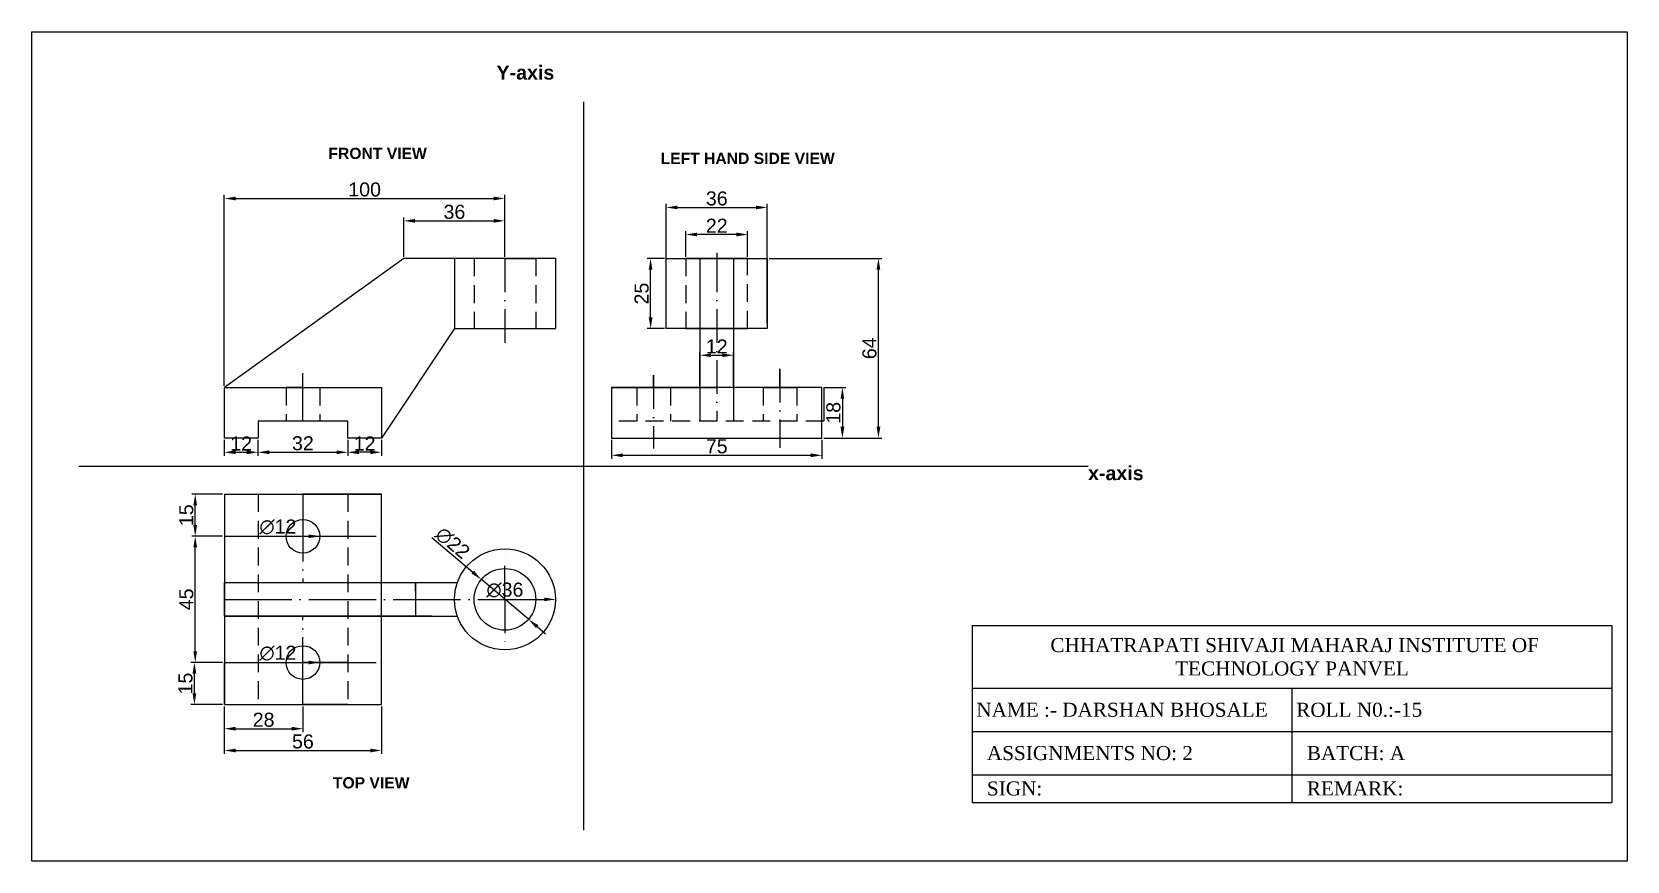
# Model space of a CAD drawing. Header units: millimetres. Extents: x 1928 to 2496, y 1148 to 1443.
import ezdxf

# ---------------------------------------------------------------- set-up
doc = ezdxf.new("R2010")
doc.units = ezdxf.units.MM
for name, pattern in [('ACAD_ISO04W100', [30, 24, -3, 0, -3]), ('ACAD_ISO10W100', [18, 12, -3, 0, -3]), ('DASHED2', [9.525, 6.35, -3.175])]:
    doc.linetypes.add(name, pattern=pattern)
doc.styles.add('Annotative', font='arial.ttf')
doc.styles.get("Standard").update_dxf_attribs({"font": 'arial.ttf', "height": 60})
doc.dimstyles.new('ISO-25', dxfattribs={"dimtxt": 5, "dimasz": 4, "dimexe": 1.25, "dimexo": 0.625, "dimtad": 1, "dimtxsty": 'Annotative', "dimcen": 0, "dimadec": 0, "dimazin": 0, "dimtfac": 1, "dimtmove": 0, "dimatfit": 3, "dimfxl": 1, "dimarcsym": 0})

# ---------------------------------------------------------------- blocks, each defined once
blk = doc.blocks.new('*D1')
at = {"color": 0, "lineweight": -2, "transparency": 16777216}
for p, q in [((2060.54, 1363.28), (2060.54, 1377.33)), ((2064.54, 1376.08), (2092.54, 1376.08)), ((2096.54, 1363.28), (2096.54, 1377.33))]:
    blk.add_line(p, q, dxfattribs=at)
at = {"color": 0, "transparency": 16777216}
for points in [[(2064.54, 1376.74), (2064.54, 1375.41), (2060.54, 1376.08)], [(2092.54, 1376.74), (2092.54, 1375.41), (2096.54, 1376.08)]]:
    blk.add_solid(points, dxfattribs=at)
at = {"layer": 'Defpoints', "color": 0, "transparency": 16777216}
for p in [(2096.54, 1376.08), (2060.54, 1362.66), (2096.54, 1362.66)]:
    blk.add_point(p, dxfattribs=at)
at = {"color": 0, "transparency": 16777216, "insert": (2078.54, 1379.26), "char_height": 5, "attachment_point": 5, "style": 'Annotative'}
blk.add_mtext('36', dxfattribs=at)
blk = doc.blocks.new('*D2')
at = {"color": 0, "lineweight": -2, "transparency": 16777216}
for p, q in [((1996.54, 1317.28), (1996.54, 1385.31)), ((2000.54, 1384.06), (2092.54, 1384.06)), ((2096.54, 1363.28), (2096.54, 1385.31))]:
    blk.add_line(p, q, dxfattribs=at)
at = {"color": 0, "transparency": 16777216}
for points in [[(2000.54, 1384.72), (2000.54, 1383.39), (1996.54, 1384.06)], [(2092.54, 1384.72), (2092.54, 1383.39), (2096.54, 1384.06)]]:
    blk.add_solid(points, dxfattribs=at)
at = {"layer": 'Defpoints', "color": 0, "transparency": 16777216}
for p in [(2096.54, 1384.06), (2096.54, 1362.66), (1996.54, 1316.66)]:
    blk.add_point(p, dxfattribs=at)
at = {"color": 0, "transparency": 16777216, "insert": (2046.54, 1387.24), "char_height": 5, "attachment_point": 5, "style": 'Annotative'}
blk.add_mtext('100', dxfattribs=at)
blk = doc.blocks.new('*D3')
at = {"color": 0, "lineweight": -2, "transparency": 16777216}
for p, q in [((1996.54, 1298.03), (1996.54, 1292.34)), ((2008.54, 1298.03), (2008.54, 1292.34)), ((2000.54, 1293.59), (2004.54, 1293.59))]:
    blk.add_line(p, q, dxfattribs=at)
at = {"color": 0, "transparency": 16777216}
for points in [[(2000.54, 1294.25), (2000.54, 1292.92), (1996.54, 1293.59)], [(2004.54, 1294.25), (2004.54, 1292.92), (2008.54, 1293.59)]]:
    blk.add_solid(points, dxfattribs=at)
at = {"layer": 'Defpoints', "color": 0, "transparency": 16777216}
for p in [(1996.54, 1298.66), (2008.54, 1298.66), (2008.54, 1293.59)]:
    blk.add_point(p, dxfattribs=at)
at = {"color": 0, "transparency": 16777216, "insert": (2002.54, 1296.72), "char_height": 5, "attachment_point": 5, "style": 'Annotative'}
blk.add_mtext('12', dxfattribs=at)
blk = doc.blocks.new('*D4')
at = {"color": 0, "lineweight": -2, "transparency": 16777216}
for p, q in [((2008.54, 1297.41), (2008.54, 1292.34)), ((2040.54, 1298.03), (2040.54, 1292.34)), ((2012.54, 1293.59), (2036.54, 1293.59))]:
    blk.add_line(p, q, dxfattribs=at)
at = {"color": 0, "transparency": 16777216}
for points in [[(2012.54, 1294.25), (2012.54, 1292.92), (2008.54, 1293.59)], [(2036.54, 1294.25), (2036.54, 1292.92), (2040.54, 1293.59)]]:
    blk.add_solid(points, dxfattribs=at)
at = {"layer": 'Defpoints', "color": 0, "transparency": 16777216}
for p in [(2008.54, 1298.03), (2040.54, 1298.66), (2040.54, 1293.59)]:
    blk.add_point(p, dxfattribs=at)
at = {"color": 0, "transparency": 16777216, "insert": (2024.54, 1296.77), "char_height": 5, "attachment_point": 5, "style": 'Annotative'}
blk.add_mtext('32', dxfattribs=at)
blk = doc.blocks.new('*D5')
at = {"color": 0, "lineweight": -2, "transparency": 16777216}
for p, q in [((2040.54, 1298.03), (2040.54, 1292.34)), ((2052.54, 1298.03), (2052.54, 1292.34)), ((2048.54, 1293.59), (2044.54, 1293.59))]:
    blk.add_line(p, q, dxfattribs=at)
at = {"color": 0, "transparency": 16777216}
for points in [[(2044.54, 1294.25), (2044.54, 1292.92), (2040.54, 1293.59)], [(2048.54, 1294.25), (2048.54, 1292.92), (2052.54, 1293.59)]]:
    blk.add_solid(points, dxfattribs=at)
at = {"layer": 'Defpoints', "color": 0, "transparency": 16777216}
for p in [(2040.54, 1298.66), (2052.54, 1298.66), (2040.54, 1293.59)]:
    blk.add_point(p, dxfattribs=at)
at = {"color": 0, "transparency": 16777216, "insert": (2046.54, 1296.72), "char_height": 5, "attachment_point": 5, "style": 'Annotative'}
blk.add_mtext('12', dxfattribs=at)
blk = doc.blocks.new('*D6')
at = {"color": 0, "lineweight": -2, "transparency": 16777216}
blk.add_line((2089.62, 1241.16), (2110.54, 1241.16), dxfattribs=at)
at = {"color": 0, "transparency": 16777216}
blk.add_solid([(2110.54, 1241.82), (2110.54, 1240.49), (2114.54, 1241.16)], dxfattribs=at)
at = {"layer": 'Defpoints', "color": 0, "transparency": 16777216}
for p in [(2078.54, 1241.16), (2114.54, 1241.16)]:
    blk.add_point(p, dxfattribs=at)
at = {"color": 0, "transparency": 16777216, "insert": (2096.54, 1244.47), "char_height": 5, "attachment_point": 5, "style": 'Annotative'}
blk.add_mtext('∅36', dxfattribs=at)
blk = doc.blocks.new('*D7')
at = {"color": 0, "lineweight": -2, "transparency": 16777216}
for p, q in [((1996.54, 1203.03), (1996.54, 1193.8)), ((2024.54, 1203.03), (2024.54, 1193.8)), ((2000.54, 1195.05), (2020.54, 1195.05))]:
    blk.add_line(p, q, dxfattribs=at)
at = {"color": 0, "transparency": 16777216}
for points in [[(2000.54, 1195.72), (2000.54, 1194.38), (1996.54, 1195.05)], [(2020.54, 1195.72), (2020.54, 1194.38), (2024.54, 1195.05)]]:
    blk.add_solid(points, dxfattribs=at)
at = {"layer": 'Defpoints', "color": 0, "transparency": 16777216}
for p in [(1996.54, 1203.66), (2024.54, 1203.66), (2024.54, 1195.05)]:
    blk.add_point(p, dxfattribs=at)
at = {"color": 0, "transparency": 16777216, "insert": (2010.54, 1198.23), "char_height": 5, "attachment_point": 5, "style": 'Annotative'}
blk.add_mtext('28', dxfattribs=at)
blk = doc.blocks.new('*D8')
at = {"color": 0, "lineweight": -2, "transparency": 16777216}
for p, q in [((1996.54, 1203.03), (1996.54, 1186.05)), ((2052.54, 1203.03), (2052.54, 1186.05)), ((2000.54, 1187.3), (2048.54, 1187.3))]:
    blk.add_line(p, q, dxfattribs=at)
at = {"color": 0, "transparency": 16777216}
for points in [[(2000.54, 1187.96), (2000.54, 1186.63), (1996.54, 1187.3)], [(2048.54, 1187.96), (2048.54, 1186.63), (2052.54, 1187.3)]]:
    blk.add_solid(points, dxfattribs=at)
at = {"layer": 'Defpoints', "color": 0, "transparency": 16777216}
for p in [(1996.54, 1203.66), (2052.54, 1203.66), (2052.54, 1187.3)]:
    blk.add_point(p, dxfattribs=at)
at = {"color": 0, "transparency": 16777216, "insert": (2024.54, 1190.47), "char_height": 5, "attachment_point": 5, "style": 'Annotative'}
blk.add_mtext('56', dxfattribs=at)
blk = doc.blocks.new('*D9')
at = {"color": 0, "lineweight": -2, "transparency": 16777216}
for p, q in [((1995.92, 1218.66), (1984.63, 1218.66)), ((1985.88, 1207.66), (1985.88, 1214.66)), ((1995.92, 1203.66), (1984.63, 1203.66))]:
    blk.add_line(p, q, dxfattribs=at)
at = {"color": 0, "transparency": 16777216}
for points in [[(1985.21, 1214.66), (1986.55, 1214.66), (1985.88, 1218.66)], [(1985.21, 1207.66), (1986.55, 1207.66), (1985.88, 1203.66)]]:
    blk.add_solid(points, dxfattribs=at)
at = {"layer": 'Defpoints', "color": 0, "transparency": 16777216}
for p in [(1985.88, 1218.66), (1996.54, 1218.66), (1996.54, 1203.66)]:
    blk.add_point(p, dxfattribs=at)
at = {"color": 0, "transparency": 16777216, "insert": (1982.7, 1211.16), "char_height": 5, "attachment_point": 5, "rotation": 90, "style": 'Annotative'}
blk.add_mtext('15', dxfattribs=at)
blk = doc.blocks.new('*D10')
at = {"color": 0, "lineweight": -2, "transparency": 16777216}
for p, q in [((1995.92, 1263.66), (1984.92, 1263.66)), ((1986.17, 1222.66), (1986.17, 1259.66)), ((1995.29, 1218.66), (1984.92, 1218.66))]:
    blk.add_line(p, q, dxfattribs=at)
at = {"color": 0, "transparency": 16777216}
for points in [[(1985.5, 1259.66), (1986.83, 1259.66), (1986.17, 1263.66)], [(1985.5, 1222.66), (1986.83, 1222.66), (1986.17, 1218.66)]]:
    blk.add_solid(points, dxfattribs=at)
at = {"layer": 'Defpoints', "color": 0, "transparency": 16777216}
for p in [(1986.17, 1263.66), (1996.54, 1263.66), (1995.92, 1218.66)]:
    blk.add_point(p, dxfattribs=at)
at = {"color": 0, "transparency": 16777216, "insert": (1983, 1241.16), "char_height": 5, "attachment_point": 5, "rotation": 90, "style": 'Annotative'}
blk.add_mtext('45', dxfattribs=at)
blk = doc.blocks.new('*D11')
at = {"color": 0, "lineweight": -2, "transparency": 16777216}
for p, q in [((1995.92, 1278.66), (1984.92, 1278.66)), ((1986.17, 1267.66), (1986.17, 1274.66)), ((1995.29, 1263.66), (1984.92, 1263.66))]:
    blk.add_line(p, q, dxfattribs=at)
at = {"color": 0, "transparency": 16777216}
for points in [[(1985.5, 1274.66), (1986.83, 1274.66), (1986.17, 1278.66)], [(1985.5, 1267.66), (1986.83, 1267.66), (1986.17, 1263.66)]]:
    blk.add_solid(points, dxfattribs=at)
at = {"layer": 'Defpoints', "color": 0, "transparency": 16777216}
for p in [(1986.17, 1278.66), (1996.54, 1278.66), (1995.92, 1263.66)]:
    blk.add_point(p, dxfattribs=at)
at = {"color": 0, "transparency": 16777216, "insert": (1982.99, 1271.16), "char_height": 5, "attachment_point": 5, "rotation": 90, "style": 'Annotative'}
blk.add_mtext('15', dxfattribs=at)
blk = doc.blocks.new('*D12')
at = {"color": 0, "linetype": 'ACAD_ISO04W100', "lineweight": -2, "transparency": 16777216}
blk.add_line((2008.74, 1263.66), (2026.54, 1263.66), dxfattribs=at)
at = {"color": 0, "linetype": 'ACAD_ISO04W100', "transparency": 16777216}
blk.add_solid([(2026.54, 1264.32), (2026.54, 1262.99), (2030.54, 1263.66)], dxfattribs=at)
at = {"layer": 'Defpoints', "color": 0, "linetype": 'ACAD_ISO04W100', "transparency": 16777216}
for p in [(2018.54, 1263.66), (2030.54, 1263.66)]:
    blk.add_point(p, dxfattribs=at)
at = {"color": 0, "linetype": 'ACAD_ISO04W100', "transparency": 16777216, "insert": (2015.64, 1266.97), "char_height": 5, "attachment_point": 5, "style": 'Annotative'}
blk.add_mtext('∅12', dxfattribs=at)
blk = doc.blocks.new('*D13')
at = {"color": 0, "lineweight": -2, "transparency": 16777216}
blk.add_line((2008.74, 1218.66), (2026.54, 1218.66), dxfattribs=at)
at = {"color": 0, "transparency": 16777216}
blk.add_solid([(2026.54, 1219.32), (2026.54, 1217.99), (2030.54, 1218.66)], dxfattribs=at)
at = {"layer": 'Defpoints', "color": 0, "transparency": 16777216}
for p in [(2018.54, 1218.66), (2030.54, 1218.66)]:
    blk.add_point(p, dxfattribs=at)
at = {"color": 0, "transparency": 16777216, "insert": (2015.64, 1221.97), "char_height": 5, "attachment_point": 5, "style": 'Annotative'}
blk.add_mtext('∅12', dxfattribs=at)
blk = doc.blocks.new('*D14')
at = {"color": 0, "lineweight": -2, "transparency": 16777216}
for p, q in [((2134.54, 1298.03), (2134.54, 1291.27)), ((2209.54, 1298.03), (2209.54, 1291.27)), ((2138.54, 1292.52), (2205.54, 1292.52))]:
    blk.add_line(p, q, dxfattribs=at)
at = {"color": 0, "transparency": 16777216}
for points in [[(2138.54, 1293.19), (2138.54, 1291.86), (2134.54, 1292.52)], [(2205.54, 1293.19), (2205.54, 1291.86), (2209.54, 1292.52)]]:
    blk.add_solid(points, dxfattribs=at)
at = {"layer": 'Defpoints', "color": 0, "transparency": 16777216}
for p in [(2134.54, 1298.66), (2209.54, 1298.66), (2209.54, 1292.52)]:
    blk.add_point(p, dxfattribs=at)
at = {"color": 0, "transparency": 16777216, "insert": (2172.04, 1295.69), "char_height": 5, "attachment_point": 5, "style": 'Annotative'}
blk.add_mtext('75', dxfattribs=at)
blk = doc.blocks.new('*D15')
at = {"color": 0, "lineweight": -2, "transparency": 16777216}
for p, q in [((2210.17, 1316.66), (2218.06, 1316.66)), ((2216.81, 1312.66), (2216.81, 1302.66)), ((2210.17, 1298.66), (2218.06, 1298.66))]:
    blk.add_line(p, q, dxfattribs=at)
at = {"color": 0, "transparency": 16777216}
for points in [[(2216.14, 1312.66), (2217.48, 1312.66), (2216.81, 1316.66)], [(2216.14, 1302.66), (2217.48, 1302.66), (2216.81, 1298.66)]]:
    blk.add_solid(points, dxfattribs=at)
at = {"layer": 'Defpoints', "color": 0, "transparency": 16777216}
for p in [(2209.54, 1316.66), (2209.54, 1298.66), (2216.81, 1298.66)]:
    blk.add_point(p, dxfattribs=at)
at = {"color": 0, "transparency": 16777216, "insert": (2213.63, 1307.66), "char_height": 5, "attachment_point": 5, "rotation": 90, "style": 'Annotative'}
blk.add_mtext('18', dxfattribs=at)
blk = doc.blocks.new('*D16')
at = {"color": 0, "lineweight": -2, "transparency": 16777216}
for p, q in [((2190.67, 1362.66), (2230.91, 1362.66)), ((2229.66, 1302.66), (2229.66, 1358.66)), ((2210.79, 1298.66), (2230.91, 1298.66))]:
    blk.add_line(p, q, dxfattribs=at)
at = {"color": 0, "transparency": 16777216}
for points in [[(2229, 1358.66), (2230.33, 1358.66), (2229.66, 1362.66)], [(2229, 1302.66), (2230.33, 1302.66), (2229.66, 1298.66)]]:
    blk.add_solid(points, dxfattribs=at)
at = {"layer": 'Defpoints', "color": 0, "transparency": 16777216}
for p in [(2190.04, 1362.66), (2229.66, 1362.66), (2210.17, 1298.66)]:
    blk.add_point(p, dxfattribs=at)
at = {"color": 0, "transparency": 16777216, "insert": (2226.49, 1330.66), "char_height": 5, "attachment_point": 5, "rotation": 90, "style": 'Annotative'}
blk.add_mtext('64', dxfattribs=at)
blk = doc.blocks.new('*D17')
at = {"color": 0, "lineweight": -2, "transparency": 16777216}
for p, q in [((2153.42, 1362.66), (2147.21, 1362.66)), ((2148.46, 1341.66), (2148.46, 1358.66)), ((2153.42, 1337.66), (2147.21, 1337.66))]:
    blk.add_line(p, q, dxfattribs=at)
at = {"color": 0, "transparency": 16777216}
for points in [[(2147.79, 1358.66), (2149.13, 1358.66), (2148.46, 1362.66)], [(2147.79, 1341.66), (2149.13, 1341.66), (2148.46, 1337.66)]]:
    blk.add_solid(points, dxfattribs=at)
at = {"layer": 'Defpoints', "color": 0, "transparency": 16777216}
for p in [(2148.46, 1362.66), (2154.04, 1362.66), (2154.04, 1337.66)]:
    blk.add_point(p, dxfattribs=at)
at = {"color": 0, "transparency": 16777216, "insert": (2145.28, 1350.16), "char_height": 5, "attachment_point": 5, "rotation": 90, "style": 'Annotative'}
blk.add_mtext('25', dxfattribs=at)
blk = doc.blocks.new('*D18')
at = {"color": 0, "lineweight": -2, "transparency": 16777216}
for p, q in [((2166.04, 1317.28), (2166.04, 1329.42)), ((2170.04, 1328.17), (2174.04, 1328.17)), ((2178.04, 1317.28), (2178.04, 1329.42))]:
    blk.add_line(p, q, dxfattribs=at)
at = {"color": 0, "transparency": 16777216}
for points in [[(2170.04, 1328.83), (2170.04, 1327.5), (2166.04, 1328.17)], [(2174.04, 1328.83), (2174.04, 1327.5), (2178.04, 1328.17)]]:
    blk.add_solid(points, dxfattribs=at)
at = {"layer": 'Defpoints', "color": 0, "transparency": 16777216}
for p in [(2178.04, 1328.17), (2166.04, 1316.66), (2178.04, 1316.66)]:
    blk.add_point(p, dxfattribs=at)
at = {"color": 0, "transparency": 16777216, "insert": (2172.04, 1331.3), "char_height": 5, "attachment_point": 5, "style": 'Annotative'}
blk.add_mtext('12', dxfattribs=at)
blk = doc.blocks.new('*D19')
at = {"color": 0, "lineweight": -2, "transparency": 16777216}
for p, q in [((2070.46, 1263.16), (2085.08, 1250.83)), ((2104.95, 1234.06), (2088.14, 1248.25)), ((2108.01, 1231.48), (2111.06, 1228.9))]:
    blk.add_line(p, q, dxfattribs=at)
at = {"color": 0, "transparency": 16777216}
for points in [[(2085.51, 1251.34), (2084.65, 1250.32), (2088.14, 1248.25)], [(2108.44, 1231.99), (2107.58, 1230.97), (2104.95, 1234.06)]]:
    blk.add_solid(points, dxfattribs=at)
at = {"layer": 'Defpoints', "color": 0, "transparency": 16777216}
for p in [(2088.14, 1248.25), (2104.95, 1234.06)]:
    blk.add_point(p, dxfattribs=at)
at = {"color": 0, "transparency": 16777216, "insert": (2077.87, 1261.25), "char_height": 5, "attachment_point": 5, "rotation": 319.8473, "style": 'Annotative'}
blk.add_mtext('∅22', dxfattribs=at)
blk = doc.blocks.new('*D20')
at = {"color": 0, "lineweight": -2, "transparency": 16777216}
for p, q in [((2161.04, 1363.28), (2161.04, 1372.46)), ((2179.04, 1371.21), (2165.04, 1371.21)), ((2183.04, 1363.28), (2183.04, 1372.46))]:
    blk.add_line(p, q, dxfattribs=at)
at = {"color": 0, "transparency": 16777216}
for points in [[(2165.04, 1371.88), (2165.04, 1370.55), (2161.04, 1371.21)], [(2179.04, 1371.88), (2179.04, 1370.55), (2183.04, 1371.21)]]:
    blk.add_solid(points, dxfattribs=at)
at = {"layer": 'Defpoints', "color": 0, "transparency": 16777216}
for p in [(2161.04, 1371.21), (2161.04, 1362.66), (2183.04, 1362.66)]:
    blk.add_point(p, dxfattribs=at)
at = {"color": 0, "transparency": 16777216, "insert": (2172.04, 1374.35), "char_height": 5, "attachment_point": 5, "style": 'Annotative'}
blk.add_mtext('22', dxfattribs=at)
blk = doc.blocks.new('*D21')
at = {"color": 0, "lineweight": -2, "transparency": 16777216}
for p, q in [((2154.04, 1338.91), (2154.04, 1382.11)), ((2190.04, 1339.53), (2190.04, 1382.11)), ((2158.04, 1380.86), (2186.04, 1380.86))]:
    blk.add_line(p, q, dxfattribs=at)
at = {"color": 0, "transparency": 16777216}
for points in [[(2158.04, 1381.52), (2158.04, 1380.19), (2154.04, 1380.86)], [(2186.04, 1381.52), (2186.04, 1380.19), (2190.04, 1380.86)]]:
    blk.add_solid(points, dxfattribs=at)
at = {"layer": 'Defpoints', "color": 0, "transparency": 16777216}
for p in [(2190.04, 1380.86), (2154.04, 1338.28), (2190.04, 1338.91)]:
    blk.add_point(p, dxfattribs=at)
at = {"color": 0, "transparency": 16777216, "insert": (2172.04, 1384.04), "char_height": 5, "attachment_point": 5, "style": 'Annotative'}
blk.add_mtext('36', dxfattribs=at)
blk = doc.blocks.new('*T22')
at = {"color": 0, "linetype": 'ByBlock', "lineweight": -2, "transparency": 16777216}
for p, q in [((0, 0), (228, 0)), ((0, 0), (0, -63)), ((228, 0), (228, -63)), ((0, -22.32), (228, -22.32)), ((114, -22.32), (114, -63)), ((0, -37.75), (228, -37.75)), ((0, -53.18), (228, -53.18)), ((0, -63), (228, -63))]:
    blk.add_line(p, q, dxfattribs=at)
at = {"color": 0, "linetype": 'ByBlock', "transparency": 16777216, "char_height": 5}
for s, insert, width, attachment_point in [('{\\fTimes New Roman|b0|i0|c0|p18; CHHATRAPATI SHIVAJI MAHARAJ INSTITUTE OF TECHNOLOGY PANVEL }', (114, -11.16), 225, 5), ('{\\fTimes New Roman|b0|i0|c0|p18;NAME :- DARSHAN BHOSALE}', (1.5, -30.04), 111, 4), ('{\\fTimes New Roman|b0|i0|c0|p18;ROLL N0.:-15}', (115.5, -30.04), 111, 4)]:
    blk.add_mtext(s, dxfattribs=dict(at, insert=insert, width=width, attachment_point=attachment_point))
at = {"color": 0, "linetype": 'ByBlock', "transparency": 16777216, "char_height": 5, "width": 111, "attachment_point": 4, "style": 'Annotative'}
for s, insert in [('{\\fTimes New Roman|b0|i0|c0|p18;  ASSIGNMENTS NO: 2}', (1.5, -45.47)), ('{\\fTimes New Roman|b0|i0|c0|p18;  BATCH: A}', (115.5, -45.47)), ('{\\fTimes New Roman|b0|i0|c0|p18;  SIGN:}', (1.5, -58.09)), ('{\\fTimes New Roman|b0|i0|c0|p18;  REMARK:}', (115.5, -58.09))]:
    blk.add_mtext(s, dxfattribs=dict(at, insert=insert))

msp = doc.modelspace()

# ---------------------------------------------------------------- linework, layer by layer
for p, q in [((2124.543, 1418.447), (2124.543, 1158.865)), ((2172.043, 1364.656), (2172.043, 1362.656)), ((2060.543, 1362.656), (1996.543, 1316.656)), ((2096.543, 1362.656), (2060.543, 1362.656)), ((2096.543, 1362.656), (2078.543, 1362.656)), ((2078.543, 1362.656), (2078.543, 1337.656)), ((2096.543, 1362.656), (2085.543, 1362.656)), ((2114.543, 1362.656), (2096.543, 1362.656)), ((2096.543, 1362.656), (2107.543, 1362.656)), ((2114.543, 1362.656), (2114.543, 1337.656)), ((2154.043, 1337.656), (2154.043, 1362.656)), ((2154.043, 1362.656), (2172.043, 1362.656)), ((2172.043, 1362.656), (2161.043, 1362.656)), ((2172.043, 1362.656), (2166.043, 1362.656)), ((2166.043, 1362.656), (2166.043, 1316.656)), ((2172.043, 1362.656), (2178.043, 1362.656)), ((2178.043, 1362.656), (2172.043, 1362.656)), ((2183.043, 1362.656), (2172.043, 1362.656)), ((2172.043, 1362.656), (2190.043, 1362.656)), ((2178.043, 1362.656), (2178.043, 1316.656)), ((2190.043, 1362.656), (2190.043, 1337.656)), ((2078.543, 1337.656), (2052.543, 1298.656)), ((2078.543, 1337.656), (2114.543, 1337.656)), ((2172.043, 1337.656), (2154.043, 1337.656)), ((2161.043, 1337.656), (2172.043, 1337.656)), ((2172.043, 1337.656), (2183.043, 1337.656)), ((2190.043, 1337.656), (2172.043, 1337.656)), ((2149.543, 1316.656), (2149.543, 1321.037)), ((2194.543, 1316.656), (2194.543, 1323.359)), ((1996.543, 1298.656), (1996.543, 1316.656)), ((1996.543, 1316.656), (2008.543, 1316.656)), ((2008.543, 1316.656), (2040.543, 1316.656)), ((2024.543, 1316.656), (2018.543, 1316.656)), ((2018.543, 1316.656), (2024.543, 1316.656)), ((2024.543, 1316.656), (2030.543, 1316.656)), ((2040.543, 1316.656), (2052.543, 1316.656)), ((2052.543, 1316.656), (2052.543, 1298.656)), ((2209.543, 1316.656), (2134.543, 1316.656)), ((2134.543, 1316.656), (2134.543, 1298.656)), ((2134.543, 1316.656), (2172.043, 1316.656)), ((2134.543, 1316.656), (2149.543, 1316.656)), ((2149.543, 1316.656), (2143.543, 1316.656)), ((2149.543, 1316.656), (2155.543, 1316.656)), ((2155.543, 1316.656), (2149.543, 1316.656)), ((2166.043, 1316.656), (2166.043, 1304.656)), ((2178.043, 1316.656), (2178.043, 1304.656)), ((2194.543, 1316.656), (2188.543, 1316.656)), ((2188.543, 1316.656), (2194.543, 1316.656)), ((2209.543, 1316.656), (2194.543, 1316.656)), ((2194.543, 1316.656), (2194.543, 1316.656)), ((2194.543, 1316.656), (2200.543, 1316.656)), ((2209.543, 1298.656), (2209.543, 1316.656)), ((2040.543, 1304.656), (2008.543, 1304.656)), ((2008.543, 1304.656), (2008.543, 1298.656)), ((2040.543, 1304.656), (2024.543, 1304.656)), ((2040.543, 1298.656), (2040.543, 1304.656)), ((2008.543, 1298.656), (1996.543, 1298.656)), ((2052.543, 1298.656), (2040.543, 1298.656)), ((2134.543, 1298.656), (2209.543, 1298.656)), ((1944.708, 1288.656), (2304.377, 1288.656)), ((1996.543, 1278.656), (1996.543, 1203.656)), ((1996.543, 1278.656), (1996.543, 1241.156)), ((1996.543, 1278.656), (2052.543, 1278.656)), ((1996.543, 1278.656), (2008.543, 1278.656)), ((1996.543, 1278.656), (1996.543, 1263.656)), ((2011.543, 1278.656), (2052.543, 1278.656)), ((2040.543, 1278.656), (2024.543, 1278.656)), ((2052.543, 1278.656), (2037.543, 1278.656)), ((2052.543, 1278.656), (2040.543, 1278.656)), ((2052.543, 1203.656), (2052.543, 1278.656)), ((1996.543, 1241.156), (1996.543, 1247.156)), ((1996.543, 1247.156), (2070.543, 1247.156)), ((2064.725, 1244.22), (2064.725, 1247.156)), ((2064.725, 1247.156), (2064.725, 1235.156)), ((2070.543, 1247.156), (2079.572, 1247.156)), ((1996.543, 1241.156), (1996.543, 1235.156)), ((1996.543, 1235.156), (1996.543, 1241.156)), ((2070.543, 1235.156), (1996.543, 1235.156)), ((1996.543, 1235.156), (2070.543, 1235.156)), ((2070.543, 1235.156), (2079.572, 1235.156)), ((1996.543, 1203.656), (1996.543, 1218.656)), ((1996.543, 1203.656), (2052.543, 1203.656)), ((1996.543, 1203.656), (2011.543, 1203.656)), ((2040.543, 1203.656), (2024.543, 1203.656))]:
    msp.add_line(p, q)
at = {"linetype": 'DASHED2'}
for p, q in [((2085.543, 1362.656), (2085.543, 1337.656)), ((2107.543, 1362.656), (2107.543, 1337.656)), ((2161.043, 1362.656), (2161.043, 1337.656)), ((2183.043, 1337.656), (2183.043, 1362.656)), ((2018.543, 1316.656), (2018.543, 1304.656)), ((2030.543, 1316.656), (2030.543, 1304.656)), ((2143.543, 1316.656), (2143.543, 1304.656)), ((2155.543, 1316.656), (2155.543, 1304.656)), ((2188.543, 1316.656), (2188.543, 1304.656)), ((2200.543, 1316.656), (2200.543, 1304.656)), ((2008.543, 1278.656), (2008.543, 1203.656)), ((2040.543, 1278.656), (2040.543, 1203.656))]:
    msp.add_line(p, q, dxfattribs=at)
at = {"linetype": 'ACAD_ISO04W100'}
for p, q in [((2024.543, 1304.656), (2024.543, 1321.829)), ((2024.543, 1278.656), (2024.543, 1247.156)), ((1996.543, 1263.656), (2052.543, 1263.656)), ((1996.543, 1241.156), (2114.543, 1241.156)), ((2096.543, 1241.156), (2096.543, 1241.156)), ((2096.543, 1241.156), (2096.543, 1241.156)), ((2024.543, 1203.656), (2024.543, 1235.156)), ((1996.543, 1218.656), (2052.543, 1218.656)), ((2040.543, 1218.656), (2024.543, 1218.656))]:
    msp.add_line(p, q, dxfattribs=at)
at = {"linetype": 'ACAD_ISO10W100'}
for p, q in [((2149.543, 1321.037), (2149.543, 1294.914)), ((2194.543, 1323.359), (2194.543, 1295.204)), ((2096.543, 1241.156), (2096.543, 1259.156))]:
    msp.add_line(p, q, dxfattribs=at)
msp.add_lwpolyline([(1927.961, 1443.433), (2496.485, 1443.433), (2496.485, 1147.866), (1927.961, 1147.866)], close=True)
for centre, radius in [((2024.543, 1263.656), 6), ((2096.543, 1241.156), 18), ((2096.543, 1241.156), 11), ((2024.543, 1218.656), 6)]:
    msp.add_circle(centre, radius)
at = {"layer": 'Defpoints', "linetype": 'ACAD_ISO10W100'}
for p, q in [((2096.543, 1362.656), (2096.543, 1331.945)), ((2172.043, 1362.656), (2172.043, 1304.656)), ((2096.543, 1241.156), (2096.543, 1223.156))]:
    msp.add_line(p, q, dxfattribs=at)
at = {"layer": 'Defpoints', "linetype": 'ACAD_ISO04W100'}
msp.add_line((2210.168, 1316.656), (2210.168, 1304.656), dxfattribs=at)
at = {"layer": 'Defpoints', "linetype": 'DASHED2'}
msp.add_line((2210.168, 1304.656), (2134.543, 1304.656), dxfattribs=at)

# ---------------------------------------------------------------- block references
msp.add_blockref('*T22', (2263.053, 1231.794))

# ---------------------------------------------------------------- texts
at = {"attachment_point": 1}
for s, width, gutter_width, insert, char_height in [('{\\fArial|b1|i0|c0|p34;Y-axis}', 30.99228, 300, (2093.55, 1431.445), 5), ('{\\fArial|b1|i0|c0|p34;FRONT VIEW}', 39.15954, 12.5, (2033.639, 1402.133), 4), ('{\\fArial|b1|i0|c0|p34;LEFT HAND SIDE VIEW}', 62.49346, 300, (2152.01, 1400.351), 4), ('{\\fArial|b1|i0|c0|p34;x-axis}', 33.62, 300, (2304.377, 1288.656), 5), ('{\\fArial|b1|i0|c0|p34;TOP VIEW}', 53.34809, 300, (2035.225, 1177.774), 4)]:
    msp.add_mtext_dynamic_manual_height_columns(s, width=width, gutter_width=gutter_width, heights=[0], dxfattribs=dict(at, insert=insert, char_height=char_height))

# ---------------------------------------------------------------- dimensions: what is measured, and where the dimension line sits
for base, p1, p2, picture, middle in [((2096.543, 1384.057), (1996.543, 1316.656), (2096.543, 1362.656), '*D2', (2046.543, 1387.235)), ((2190.043, 1380.858), (2154.043, 1338.281), (2190.043, 1338.906), '*D21', (2172.043, 1384.037)), ((2096.543, 1376.078), (2060.543, 1362.656), (2096.543, 1362.656), '*D1', (2078.543, 1379.257)), ((2161.043, 1371.214), (2183.043, 1362.656), (2161.043, 1362.656), '*D20', (2172.043, 1374.349)), ((2008.543, 1293.587), (1996.543, 1298.656), (2008.543, 1298.656), '*D3', (2002.543, 1296.722)), ((2040.543, 1293.587), (2008.543, 1298.031), (2040.543, 1298.656), '*D4', (2024.543, 1296.767)), ((2040.543, 1293.587), (2052.543, 1298.656), (2040.543, 1298.656), '*D5', (2046.543, 1296.722)), ((2209.543, 1292.525), (2134.543, 1298.656), (2209.543, 1298.656), '*D14', (2172.043, 1295.693)), ((2024.543, 1195.049), (1996.543, 1203.656), (2024.543, 1203.656), '*D7', (2010.543, 1198.227)), ((2052.543, 1187.295), (1996.543, 1203.656), (2052.543, 1203.656), '*D8', (2024.543, 1190.473))]:
    dim = msp.add_linear_dim(base=base, p1=p1, p2=p2, dimstyle='ISO-25')
    dim.commit()
    dim.dimension.update_dxf_attribs({"geometry": picture, "text_midpoint": middle})
for base, p1, p2, picture, middle in [((2148.461, 1362.656), (2154.043, 1337.656), (2154.043, 1362.656), '*D17', (2145.283, 1350.156)), ((2229.663, 1362.656), (2210.168, 1298.656), (2190.043, 1362.656), '*D16', (2226.485, 1330.656)), ((2216.811, 1298.656), (2209.543, 1316.656), (2209.543, 1298.656), '*D15', (2213.633, 1307.656)), ((1986.167, 1278.656), (1995.918, 1263.656), (1996.543, 1278.656), '*D11', (1982.989, 1271.156)), ((1986.167, 1263.656), (1995.918, 1218.656), (1996.543, 1263.656), '*D10', (1982.999, 1241.156)), ((1985.879, 1218.656), (1996.543, 1203.656), (1996.543, 1218.656), '*D9', (1982.702, 1211.156))]:
    dim = msp.add_linear_dim(base=base, p1=p1, p2=p2, angle=90, dimstyle='ISO-25')
    dim.commit()
    dim.dimension.update_dxf_attribs({"geometry": picture, "text_midpoint": middle})
dim = msp.add_aligned_dim(p1=(2166.043, 1316.656), p2=(2178.043, 1316.656), distance=11.511, dimstyle='ISO-25')
dim.commit()
dim.dimension.update_dxf_attribs({"geometry": '*D18', "text_midpoint": (2172.043, 1331.302)})
at = {"linetype": 'ACAD_ISO04W100'}
dim = msp.add_diameter_dim_2p(p1=(2018.543, 1263.656), p2=(2030.543, 1263.656), dimstyle='ISO-25', dxfattribs=at)
dim.commit()
dim.dimension.update_dxf_attribs({"geometry": '*D12', "text_midpoint": (2015.642, 1263.656), "dimtype": 163})
for p1, p2, picture, middle in [((2104.95, 1234.063), (2088.135, 1248.249), '*D19', (2075.73, 1258.715)), ((2078.543, 1241.156), (2114.543, 1241.156), '*D6', (2096.543, 1241.156)), ((2018.543, 1218.656), (2030.543, 1218.656), '*D13', (2015.642, 1218.656))]:
    dim = msp.add_diameter_dim_2p(p1=p1, p2=p2, dimstyle='ISO-25')
    dim.commit()
    dim.dimension.update_dxf_attribs({"geometry": picture, "text_midpoint": middle, "dimtype": 163})

doc.saveas('drawing.dxf')
